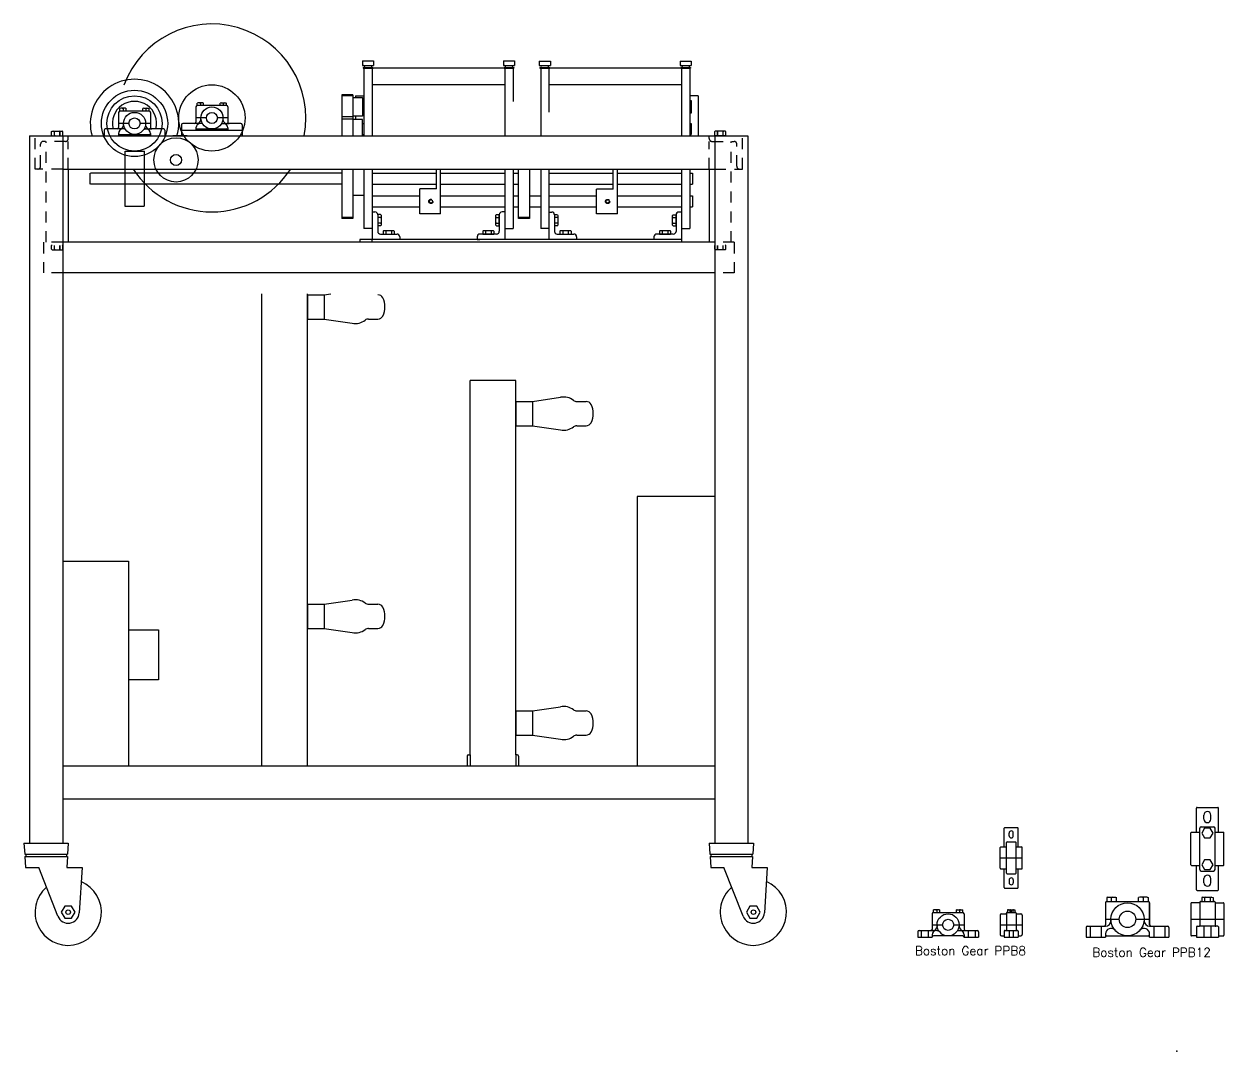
# Model space of a CAD drawing. Extents: x -0.4 to 34.1, y -0.4 to 33.1.
# Drawn here: x 20.52 to 34.09, y 21.48 to 33.1 of the extents above; entities that cross this region are included whole.
import ezdxf

# ---------------------------------------------------------------- set-up
doc = ezdxf.new("R2010")
doc.units = 0
doc.header["$MEASUREMENT"] = 0
doc.linetypes.add('HIDDEN2', pattern=[0.1875, 0.125, -0.0625])
for name, color, linetype in [('DIM', 1, 'CONTINUOUS'), ('HATCH', 2, 'CONTINUOUS'), ('HIDDEN2', 6, 'HIDDEN2'), ('OBJECT', 3, 'CONTINUOUS')]:
    doc.layers.add(name, color=color, linetype=linetype)
doc.styles.add('SIMPLEX', font='romans')

msp = doc.modelspace()

# ---------------------------------------------------------------- linework, layer by layer
at = {"layer": 'DIM'}
for centre, radius in [((21.768362, 31.972282), 0.375), ((22.643362, 32.034782), 0.375), ((22.237584, 31.559419), 0.25), ((22.237584, 31.559419), 0.0625)]:
    msp.add_circle(centre, radius, dxfattribs=at)
msp.add_point((33.555739, 21.480112), dxfattribs=at)
at = {"layer": 'HATCH'}
for p, q in [((24.237617, 32.284777), (24.112617, 32.284777)), ((21.658987, 31.659782), (21.658987, 31.034782)), ((21.661596, 31.659782), (21.880346, 31.659782)), ((21.877737, 31.659782), (21.877737, 31.034782)), ((21.658987, 31.034782), (21.877737, 31.034782)), ((24.237617, 30.909777), (24.112617, 30.909777)), ((26.237328, 30.908956), (26.112328, 30.908956))]:
    msp.add_line(p, q, dxfattribs=at)
msp.add_circle((21.768362, 31.972282), 0.3125, dxfattribs=at)
msp.add_arc((21.768362, 31.972282), 0.25, 345.5224878, 194.4775122, dxfattribs=at)
at = {"layer": 'HIDDEN2'}
for p, q in [((26.003027, 32.597277), (26.003027, 32.597277)), ((26.409203, 32.596456), (26.414117, 32.596456)), ((26.409203, 32.596456), (26.409203, 32.596456)), ((28.002737, 32.596456), (27.997823, 32.596456)), ((28.002737, 32.596456), (28.002737, 32.596456)), ((25.956367, 32.534777), (25.956152, 32.534777)), ((25.956367, 32.472277), (25.956152, 32.472277)), ((27.956078, 32.533956), (27.955862, 32.533956)), ((27.956078, 32.471456), (27.955862, 32.471456)), ((20.643362, 31.456657), (20.643362, 31.831657)), ((20.987112, 31.769157), (20.737112, 31.769157)), ((20.768362, 30.627706), (20.768362, 31.769157)), ((21.018362, 31.800407), (21.018362, 31.831657)), ((21.018362, 31.456657), (21.018362, 31.769157)), ((28.268362, 31.800407), (28.268362, 31.831657)), ((28.268362, 31.456657), (28.268362, 31.769157)), ((28.299612, 31.769157), (28.549612, 31.769157)), ((28.518362, 30.627706), (28.518362, 31.769157)), ((28.643362, 31.456657), (28.643362, 31.831657)), ((20.705862, 31.487907), (20.705862, 31.737907)), ((28.580862, 31.487907), (28.580862, 31.737907)), ((20.955862, 31.456657), (20.643362, 31.456657)), ((28.330862, 31.456657), (28.643362, 31.456657)), ((20.955862, 30.627706), (20.737112, 30.627706)), ((20.737112, 30.627706), (20.737112, 30.283956)), ((20.830214, 30.591607), (20.837537, 30.598098)), ((20.830214, 30.549902), (20.830214, 30.591607)), ((20.830214, 30.549902), (20.837537, 30.54341)), ((20.837537, 30.54341), (20.949187, 30.54341)), ((20.861788, 30.549902), (20.854466, 30.54341)), ((20.861788, 30.549902), (20.861788, 30.591607)), ((20.861788, 30.549902), (20.861788, 30.591607)), ((20.861788, 30.549902), (20.869111, 30.54341)), ((20.924936, 30.549902), (20.917614, 30.54341)), ((20.924936, 30.549902), (20.924936, 30.591607)), ((20.924936, 30.591607), (20.924936, 30.549902)), ((20.924936, 30.549902), (20.924936, 30.591607)), ((20.924936, 30.549902), (20.932258, 30.54341)), ((20.95651, 30.591607), (20.949187, 30.598098)), ((20.95651, 30.549902), (20.949187, 30.54341)), ((20.95651, 30.549902), (20.95651, 30.591607)), ((28.330214, 30.591607), (28.337537, 30.598098)), ((28.330214, 30.549902), (28.330214, 30.591607)), ((28.330214, 30.549902), (28.337537, 30.54341)), ((28.549612, 30.627706), (28.330862, 30.627706)), ((28.449187, 30.54341), (28.337537, 30.54341)), ((28.361788, 30.549902), (28.354466, 30.54341)), ((28.361788, 30.549902), (28.361788, 30.591607)), ((28.361788, 30.591607), (28.361788, 30.549902)), ((28.361788, 30.549902), (28.361788, 30.591607)), ((28.361788, 30.549902), (28.369111, 30.54341)), ((28.424936, 30.549902), (28.417614, 30.54341)), ((28.424936, 30.549902), (28.424936, 30.591607)), ((28.424936, 30.549902), (28.424936, 30.591607)), ((28.424936, 30.549902), (28.432258, 30.54341)), ((28.45651, 30.591607), (28.449187, 30.598098)), ((28.45651, 30.549902), (28.449187, 30.54341)), ((28.45651, 30.549902), (28.45651, 30.591607)), ((28.549612, 30.627706), (28.549612, 30.283956)), ((20.955862, 30.283956), (20.737112, 30.283956)), ((28.549612, 30.283956), (28.330862, 30.283956)), ((30.666152, 22.844678), (30.666152, 22.766553)), ((30.744277, 22.844678), (30.744277, 22.766553)), ((31.197402, 22.844678), (31.197402, 22.766553)), ((31.275527, 22.844678), (31.275527, 22.766553)), ((31.66094, 22.844678), (31.66094, 22.766553)), ((31.707815, 22.844678), (31.707815, 22.766553)), ((32.577967, 22.891553), (32.577967, 22.766553)), ((32.702967, 22.891553), (32.702967, 22.766553)), ((33.296717, 22.891553), (33.296717, 22.766553)), ((33.421717, 22.891553), (33.421717, 22.766553)), ((33.864256, 22.891553), (33.864256, 22.766553)), ((33.942381, 22.891553), (33.942381, 22.766553))]:
    msp.add_line(p, q, dxfattribs=at)
for centre in [(25.120152, 31.090739), (27.119862, 31.089917)]:
    msp.add_circle(centre, 0.02375, dxfattribs=at)
for centre, start, end in [((20.737112, 31.737907), 90, 180), ((20.987112, 31.800407), 270, 0), ((28.299612, 31.800407), 180, 270), ((28.549612, 31.737907), 0, 90), ((20.674612, 31.487907), 270, 0), ((28.612112, 31.487907), 180, 270)]:
    msp.add_arc(centre, 0.03125, start, end, dxfattribs=at)
at = {"layer": 'OBJECT'}
for p, q in [((24.346992, 32.679308), (24.471992, 32.679308)), ((24.346992, 32.679308), (24.346992, 32.628042)), ((24.346992, 32.628042), (24.471992, 32.628042)), ((24.354805, 32.607042), (24.354805, 32.597277)), ((24.354805, 32.607042), (24.46418, 32.607042)), ((24.354805, 32.597277), (24.46418, 32.597277)), ((24.357556, 32.597277), (24.466931, 32.597277)), ((24.456367, 32.597277), (24.362617, 32.597277)), ((24.362617, 32.597277), (24.362617, 31.831657)), ((24.385014, 32.597277), (24.443799, 32.597277)), ((24.456367, 32.597277), (24.456367, 32.472277)), ((24.456367, 32.597277), (24.456367, 31.831657)), ((25.956367, 32.597277), (24.456367, 32.597277)), ((24.46418, 32.607042), (24.46418, 32.597277)), ((24.471992, 32.679308), (24.471992, 32.628042)), ((25.940527, 32.679308), (26.065527, 32.679308)), ((25.940527, 32.679308), (25.940527, 32.628042)), ((25.940527, 32.628042), (26.065527, 32.628042)), ((25.948339, 32.607042), (25.948339, 32.597277)), ((25.948339, 32.607042), (26.057714, 32.607042)), ((25.948339, 32.597277), (26.057714, 32.597277)), ((25.956152, 32.597277), (26.049902, 32.597277)), ((25.956152, 32.597277), (25.956152, 31.831657)), ((25.956367, 32.628042), (25.956367, 32.628007)), ((25.968721, 32.597277), (26.027505, 32.597277)), ((26.049902, 32.597277), (26.049902, 32.222277)), ((26.057714, 32.607042), (26.057714, 32.597277)), ((26.065527, 32.679308), (26.065527, 32.628042)), ((26.346703, 32.678487), (26.471703, 32.678487)), ((26.346703, 32.678487), (26.346703, 32.627221)), ((26.346703, 32.627221), (26.471703, 32.627221)), ((26.354515, 32.606221), (26.46389, 32.606221)), ((26.354515, 32.606221), (26.354515, 32.596456)), ((26.354515, 32.596456), (26.46389, 32.596456)), ((26.456078, 32.596456), (26.362328, 32.596456)), ((26.362328, 32.596456), (26.362328, 31.831657)), ((26.384725, 32.596456), (26.443509, 32.596456)), ((26.456078, 32.596456), (26.456078, 32.471456)), ((26.456078, 32.596456), (26.456078, 32.099088)), ((27.956078, 32.596456), (26.456078, 32.596456)), ((26.46389, 32.606221), (26.46389, 32.596456)), ((26.471703, 32.678487), (26.471703, 32.627221)), ((27.940237, 32.678487), (27.940237, 32.627221)), ((27.940237, 32.678487), (28.065237, 32.678487)), ((27.940237, 32.627221), (28.065237, 32.627221)), ((27.94805, 32.606221), (27.94805, 32.596456)), ((27.94805, 32.606221), (28.057425, 32.606221)), ((27.94805, 32.596456), (28.057425, 32.596456)), ((27.955862, 32.596456), (28.049612, 32.596456)), ((27.956078, 32.627221), (27.956078, 32.627186)), ((27.956078, 32.606257), (27.956078, 32.606221)), ((27.956078, 32.596456), (27.956078, 32.471456)), ((27.968431, 32.596456), (28.027215, 32.596456)), ((28.049612, 32.596456), (28.049612, 32.240206)), ((28.057425, 32.606221), (28.057425, 32.596456)), ((28.065237, 32.678487), (28.065237, 32.627221)), ((24.456367, 32.472277), (24.456367, 32.473315)), ((26.456078, 32.471456), (26.456078, 32.472494)), ((27.956078, 32.471456), (27.956037, 31.831657)), ((24.362617, 32.316027), (24.362617, 31.831657)), ((24.362617, 32.316027), (24.362617, 31.831657)), ((25.956367, 32.409777), (24.456367, 32.409777)), ((27.956078, 32.408956), (26.456078, 32.408956)), ((28.049612, 32.315206), (28.049612, 32.240206)), ((28.049612, 32.315206), (28.049612, 32.240206)), ((22.487777, 32.205876), (22.478675, 32.203174)), ((22.478675, 32.175407), (22.478675, 32.203174)), ((22.80805, 32.175407), (22.478675, 32.175407)), ((22.539885, 32.205876), (22.487777, 32.205876)), ((22.504728, 32.205876), (22.513831, 32.203174)), ((22.522933, 32.205876), (22.513831, 32.203174)), ((22.513831, 32.203174), (22.513831, 32.175407)), ((22.539885, 32.205876), (22.548987, 32.203174)), ((22.548987, 32.175407), (22.548987, 32.203174)), ((22.74684, 32.205876), (22.737737, 32.203174)), ((22.737737, 32.175407), (22.737737, 32.203174)), ((22.74684, 32.205876), (22.798947, 32.205876)), ((22.763791, 32.205876), (22.772893, 32.203174)), ((22.781996, 32.205876), (22.772893, 32.203174)), ((22.772893, 32.203174), (22.772893, 32.175407)), ((22.798947, 32.205876), (22.80805, 32.203174)), ((22.80805, 32.175407), (22.80805, 32.203174)), ((24.237617, 32.297277), (24.112617, 32.297277)), ((24.112617, 32.297277), (24.112617, 32.019152)), ((24.237617, 32.297277), (24.237617, 32.019152)), ((24.237617, 32.265277), (24.346992, 32.265277)), ((24.268867, 32.284777), (24.362617, 32.284777)), ((24.268867, 32.284777), (24.268867, 32.265277)), ((24.346992, 32.265277), (24.346992, 32.054277)), ((24.346992, 32.222277), (24.362617, 32.222277)), ((24.362617, 32.191027), (24.362617, 32.066027)), ((28.143362, 32.283956), (28.049612, 32.283956)), ((28.049612, 32.283956), (28.049612, 32.240206)), ((28.049612, 32.240206), (28.049612, 32.096456)), ((28.049612, 32.230831), (28.065237, 32.230831)), ((28.065237, 32.230831), (28.065237, 32.096456)), ((28.065237, 32.230831), (28.065237, 32.087081)), ((28.143362, 32.283956), (28.143362, 31.831657)), ((28.143362, 32.190206), (28.143362, 32.065206)), ((21.588675, 32.097907), (21.588675, 31.924782)), ((21.612777, 32.143376), (21.603675, 32.140674)), ((21.603675, 32.112907), (21.603675, 32.140674)), ((21.93305, 32.112907), (21.603675, 32.112907)), ((21.664885, 32.143376), (21.612777, 32.143376)), ((21.629728, 32.143376), (21.638831, 32.140674)), ((21.647933, 32.143376), (21.638831, 32.140674)), ((21.638831, 32.140674), (21.638831, 32.112907)), ((21.664885, 32.143376), (21.673987, 32.140674)), ((21.673987, 32.112907), (21.673987, 32.140674)), ((21.87184, 32.143376), (21.862737, 32.140674)), ((21.862737, 32.112907), (21.862737, 32.140674)), ((21.87184, 32.143376), (21.923947, 32.143376)), ((21.888791, 32.143376), (21.897893, 32.140674)), ((21.906996, 32.143376), (21.897893, 32.140674)), ((21.897893, 32.140674), (21.897893, 32.112907)), ((21.923947, 32.143376), (21.93305, 32.140674)), ((21.93305, 32.112907), (21.93305, 32.140674)), ((21.94805, 32.097907), (21.94805, 31.924782)), ((22.463675, 32.160407), (22.463675, 31.987282)), ((22.580862, 32.034782), (22.463675, 32.034782)), ((22.82305, 32.034782), (22.705862, 32.034782)), ((22.768362, 32.034782), (22.768362, 32.016532)), ((22.82305, 32.160407), (22.82305, 31.987282)), ((24.112617, 32.050402), (24.112617, 31.831657)), ((24.237617, 32.047277), (24.112617, 32.047277)), ((24.346992, 32.054277), (24.237617, 32.054277)), ((24.237617, 32.050402), (24.237617, 31.831657)), ((24.268867, 32.054277), (24.268867, 32.015277)), ((24.346992, 32.097277), (24.362617, 32.097277)), ((24.362617, 32.128527), (24.362617, 32.034777)), ((24.362617, 32.034777), (24.362617, 31.972277)), ((28.049612, 32.096456), (28.049612, 32.033956)), ((28.049612, 32.096456), (28.049612, 32.065206)), ((28.049612, 32.096456), (28.049612, 31.831657)), ((28.065237, 32.087081), (28.049612, 32.087081)), ((28.049612, 32.033956), (28.049828, 32.033956)), ((21.573675, 31.909782), (21.439612, 31.909782)), ((21.599112, 31.909782), (21.439612, 31.909782)), ((21.660109, 31.909782), (21.5418, 31.909782)), ((21.705862, 31.972282), (21.588675, 31.972282)), ((21.94805, 31.972282), (21.830862, 31.972282)), ((21.876615, 31.909782), (21.96305, 31.909782)), ((21.893362, 31.972282), (21.893362, 31.954032)), ((22.097112, 31.909782), (21.937612, 31.909782)), ((22.299612, 31.957282), (22.299612, 31.831657)), ((22.474112, 31.972282), (22.314612, 31.972282)), ((22.448675, 31.972282), (22.314612, 31.972282)), ((22.535109, 31.972282), (22.4168, 31.972282)), ((22.463675, 31.922282), (22.463675, 31.894157)), ((22.478675, 31.909782), (22.80805, 31.909782)), ((22.751615, 31.972282), (22.83805, 31.972282)), ((22.972112, 31.972282), (22.812612, 31.972282)), ((22.82305, 31.922282), (22.82305, 31.894157)), ((22.987112, 31.957282), (22.987112, 31.831657)), ((24.237617, 32.022277), (24.112617, 32.022277)), ((24.346992, 32.015277), (24.237617, 32.015277)), ((24.346992, 31.831657), (24.346992, 32.015277)), ((24.346992, 31.972277), (24.362617, 31.972277)), ((28.049612, 31.971456), (28.049612, 31.846456)), ((28.049612, 31.971456), (28.065237, 31.971456)), ((28.065237, 31.971456), (28.065237, 31.846456)), ((20.580862, 31.831657), (20.580862, 23.831657)), ((20.580862, 31.831657), (28.705862, 31.831657)), ((20.830214, 31.879853), (20.837537, 31.886344)), ((20.830214, 31.838148), (20.830214, 31.879853)), ((20.830214, 31.838148), (20.837537, 31.831657)), ((20.837537, 31.886344), (20.949187, 31.886344)), ((20.837537, 31.831657), (20.949187, 31.831657)), ((20.861788, 31.879853), (20.854466, 31.886344)), ((20.861788, 31.838148), (20.854466, 31.831657)), ((20.861788, 31.886344), (20.924936, 31.886344)), ((20.861788, 31.879853), (20.869111, 31.886344)), ((20.861788, 31.838148), (20.861788, 31.879853)), ((20.861788, 31.838148), (20.861788, 31.879853)), ((20.861788, 31.838148), (20.869111, 31.831657)), ((20.924936, 31.879853), (20.917614, 31.886344)), ((20.924936, 31.838148), (20.917614, 31.831657)), ((20.924936, 31.879853), (20.932258, 31.886344)), ((20.924936, 31.838148), (20.924936, 31.879853)), ((20.924936, 31.879853), (20.924936, 31.838148)), ((20.924936, 31.838148), (20.924936, 31.879853)), ((20.924936, 31.838148), (20.932258, 31.831657)), ((20.95651, 31.879853), (20.949187, 31.886344)), ((20.95651, 31.838148), (20.949187, 31.831657)), ((20.955862, 31.831657), (20.955862, 23.831657)), ((20.95651, 31.838148), (20.95651, 31.879853)), ((21.424612, 31.894782), (21.424612, 31.831657)), ((21.588675, 31.859782), (21.588675, 31.831657)), ((21.603675, 31.847282), (21.93305, 31.847282)), ((21.94805, 31.859782), (21.94805, 31.831657)), ((22.112112, 31.894782), (22.112112, 31.831657)), ((22.174612, 31.831657), (22.393362, 31.831657)), ((22.365245, 31.831657), (22.201182, 31.831657)), ((22.987112, 31.894157), (22.299612, 31.894157)), ((24.112617, 31.847277), (24.11289, 31.847277)), ((24.346992, 31.847277), (24.362617, 31.847277)), ((28.049612, 31.846456), (28.065237, 31.846456)), ((28.330214, 31.879853), (28.337537, 31.886344)), ((28.330214, 31.838148), (28.330214, 31.879853)), ((28.330214, 31.838148), (28.337537, 31.831657)), ((28.330862, 31.831657), (28.330862, 23.831657)), ((28.449187, 31.886344), (28.337537, 31.886344)), ((28.449187, 31.831657), (28.337537, 31.831657)), ((28.361788, 31.879853), (28.354466, 31.886344)), ((28.361788, 31.838148), (28.354466, 31.831657)), ((28.361788, 31.879853), (28.369111, 31.886344)), ((28.424936, 31.886344), (28.361788, 31.886344)), ((28.361788, 31.838148), (28.361788, 31.879853)), ((28.361788, 31.879853), (28.361788, 31.838148)), ((28.361788, 31.838148), (28.361788, 31.879853)), ((28.361788, 31.838148), (28.369111, 31.831657)), ((28.424936, 31.879853), (28.417614, 31.886344)), ((28.424936, 31.838148), (28.417614, 31.831657)), ((28.424936, 31.879853), (28.432258, 31.886344)), ((28.424936, 31.838148), (28.424936, 31.879853)), ((28.424936, 31.838148), (28.424936, 31.879853)), ((28.424936, 31.838148), (28.432258, 31.831657)), ((28.45651, 31.879853), (28.449187, 31.886344)), ((28.45651, 31.838148), (28.449187, 31.831657)), ((28.45651, 31.838148), (28.45651, 31.879853)), ((28.705862, 31.831657), (28.705862, 23.831657)), ((20.955862, 31.456657), (28.330862, 31.456657)), ((21.018362, 31.456657), (21.018362, 30.627706)), ((21.268362, 31.284782), (21.268362, 31.409782)), ((24.112617, 31.409782), (21.270971, 31.409782)), ((24.112617, 31.456657), (24.112617, 30.897277)), ((24.237617, 31.456657), (24.237617, 30.897277)), ((24.362617, 31.456657), (24.362617, 30.784777)), ((24.362617, 31.456657), (24.362617, 31.159777)), ((24.456367, 31.456657), (24.456367, 30.784777)), ((24.456367, 31.409782), (25.182652, 31.409782)), ((25.182652, 31.231347), (25.182652, 31.456657)), ((25.229652, 30.950097), (25.229652, 31.456657)), ((25.229652, 31.409782), (25.956152, 31.409782)), ((25.956152, 31.456657), (25.956152, 30.784777)), ((26.049902, 31.456657), (26.049902, 30.784777)), ((26.049902, 31.409782), (26.112328, 31.409782)), ((26.112328, 30.896456), (26.112328, 31.456657)), ((26.237328, 31.456657), (26.237328, 30.896456)), ((26.362328, 31.456657), (26.362328, 30.783956)), ((26.362328, 31.456657), (26.362328, 31.158956)), ((26.456078, 31.456657), (26.456078, 30.783956)), ((26.456078, 31.409782), (27.182879, 31.409782)), ((27.182362, 31.230526), (27.182362, 31.456657)), ((27.229362, 30.949276), (27.229362, 31.456657)), ((27.229362, 31.409782), (27.955862, 31.409782)), ((27.956013, 31.456657), (27.95597, 30.783956)), ((28.049612, 31.456657), (28.049612, 30.783956)), ((28.049612, 31.409782), (28.080862, 31.409782)), ((28.080862, 31.409782), (28.080862, 31.284782)), ((28.268362, 31.456657), (28.268362, 30.627706)), ((24.112617, 31.284782), (21.270971, 31.284782)), ((24.456367, 31.284782), (25.182652, 31.284782)), ((25.182652, 31.231347), (24.995152, 31.231347)), ((24.995152, 30.950097), (24.995152, 31.231347)), ((25.229652, 31.284782), (25.956152, 31.284782)), ((26.049902, 31.284782), (26.112328, 31.284782)), ((26.456078, 31.284782), (27.182362, 31.284782)), ((27.182362, 31.230526), (26.994862, 31.230526)), ((26.994862, 30.949276), (26.994862, 31.230526)), ((27.229362, 31.284782), (27.955862, 31.284782)), ((28.049612, 31.284782), (28.080862, 31.284782)), ((24.237617, 31.159777), (24.362617, 31.159777)), ((24.362617, 31.168857), (24.362617, 31.012607)), ((24.362617, 31.168857), (24.362617, 31.012607)), ((24.362617, 31.153232), (24.362617, 31.028232)), ((24.45626, 31.153232), (24.995152, 31.153232)), ((25.229652, 31.153232), (25.956152, 31.153232)), ((26.049902, 31.153232), (26.112328, 31.153232)), ((26.237328, 31.153232), (26.362328, 31.153232)), ((26.362328, 31.168035), (26.362328, 31.011785)), ((26.362328, 31.168035), (26.362328, 31.011785)), ((26.362328, 31.15241), (26.362328, 31.02741)), ((26.456078, 31.153232), (26.994862, 31.153232)), ((27.229362, 31.153232), (27.955862, 31.153232)), ((28.049612, 31.153232), (28.080862, 31.153232)), ((28.080862, 31.153232), (28.080862, 31.028232)), ((24.45626, 31.028232), (24.995152, 31.028232)), ((24.45626, 30.971456), (24.48751, 30.971456)), ((24.45626, 30.971456), (24.45626, 30.658956)), ((25.229652, 30.950097), (24.995152, 30.950097)), ((25.229652, 31.028232), (25.956152, 31.028232)), ((25.95626, 30.971456), (25.92501, 30.971456)), ((25.95626, 30.971456), (25.95626, 30.658956)), ((26.049902, 31.028232), (26.112328, 31.028232)), ((26.237328, 31.028232), (26.362328, 31.028232)), ((26.45597, 30.970635), (26.48722, 30.970635)), ((26.45597, 30.970635), (26.45597, 30.658135)), ((26.456078, 31.028232), (26.994862, 31.028232)), ((27.229362, 30.949276), (26.994862, 30.949276)), ((27.229362, 31.028232), (27.955862, 31.028232)), ((27.95597, 30.970635), (27.92472, 30.970635)), ((27.95597, 30.970635), (27.95597, 30.658135)), ((28.049612, 31.028232), (28.080862, 31.028232)), ((24.237617, 30.897277), (24.112617, 30.897277)), ((24.51876, 30.940853), (24.51876, 30.814558)), ((24.525251, 30.940853), (24.51876, 30.940853)), ((24.51876, 30.940206), (24.51876, 30.752706)), ((24.551331, 30.90928), (24.51876, 30.90928)), ((24.551331, 30.846132), (24.51876, 30.846132)), ((24.525251, 30.814558), (24.51876, 30.814558)), ((24.551331, 30.940853), (24.525251, 30.940853)), ((24.551331, 30.814558), (24.525251, 30.814558)), ((24.551331, 30.940853), (24.557822, 30.933531)), ((24.551331, 30.90928), (24.557822, 30.916602)), ((24.551331, 30.90928), (24.557822, 30.901957)), ((24.551331, 30.846132), (24.557822, 30.853454)), ((24.551331, 30.846132), (24.557822, 30.83881)), ((24.551331, 30.814558), (24.557822, 30.82188)), ((24.557822, 30.933531), (24.557822, 30.82188)), ((25.861189, 30.940853), (25.854697, 30.933531)), ((25.854697, 30.82188), (25.854697, 30.933531)), ((25.861189, 30.90928), (25.854697, 30.916602)), ((25.861189, 30.90928), (25.854697, 30.901957)), ((25.861189, 30.846132), (25.854697, 30.853454)), ((25.861189, 30.846132), (25.854697, 30.83881)), ((25.861189, 30.814558), (25.854697, 30.82188)), ((25.861189, 30.940853), (25.887268, 30.940853)), ((25.861189, 30.90928), (25.89376, 30.90928)), ((25.861189, 30.846132), (25.89376, 30.846132)), ((25.861189, 30.814558), (25.887268, 30.814558)), ((25.887268, 30.940853), (25.89376, 30.940853)), ((25.887268, 30.814558), (25.89376, 30.814558)), ((25.89376, 30.814558), (25.89376, 30.940853)), ((25.89376, 30.940206), (25.89376, 30.752706)), ((26.237328, 30.896456), (26.112328, 30.896456)), ((26.524961, 30.940032), (26.51847, 30.940032)), ((26.51847, 30.940032), (26.51847, 30.813737)), ((26.51847, 30.939385), (26.51847, 30.751885)), ((26.551041, 30.908458), (26.51847, 30.908458)), ((26.551041, 30.845311), (26.51847, 30.845311)), ((26.524961, 30.813737), (26.51847, 30.813737)), ((26.551041, 30.940032), (26.524961, 30.940032)), ((26.551041, 30.813737), (26.524961, 30.813737)), ((26.551041, 30.940032), (26.557532, 30.93271)), ((26.551041, 30.908458), (26.557532, 30.915781)), ((26.551041, 30.908458), (26.557532, 30.901136)), ((26.551041, 30.845311), (26.557532, 30.852633)), ((26.551041, 30.845311), (26.557532, 30.837988)), ((26.551041, 30.813737), (26.557532, 30.821059)), ((26.557532, 30.93271), (26.557532, 30.821059)), ((27.860899, 30.940032), (27.854407, 30.93271)), ((27.854407, 30.821059), (27.854407, 30.93271)), ((27.860899, 30.908458), (27.854407, 30.915781)), ((27.860899, 30.908458), (27.854407, 30.901136)), ((27.860899, 30.845311), (27.854407, 30.852633)), ((27.860899, 30.845311), (27.854407, 30.837988)), ((27.860899, 30.813737), (27.854407, 30.821059)), ((27.860899, 30.940032), (27.886978, 30.940032)), ((27.860899, 30.908458), (27.89347, 30.908458)), ((27.860899, 30.845311), (27.89347, 30.845311)), ((27.860899, 30.813737), (27.886978, 30.813737)), ((27.886978, 30.940032), (27.89347, 30.940032)), ((27.886978, 30.813737), (27.89347, 30.813737)), ((27.89347, 30.813737), (27.89347, 30.940032)), ((27.89347, 30.939385), (27.89347, 30.751885)), ((24.456367, 30.784777), (24.362617, 30.784777)), ((24.55001, 30.721456), (24.73751, 30.721456)), ((24.579862, 30.754027), (24.587184, 30.760518)), ((24.579862, 30.754027), (24.579862, 30.727947)), ((24.579862, 30.727947), (24.579862, 30.721456)), ((24.579862, 30.721456), (24.706157, 30.721456)), ((24.587184, 30.760518), (24.698835, 30.760518)), ((24.611436, 30.754027), (24.604114, 30.760518)), ((24.611436, 30.754027), (24.618758, 30.760518)), ((24.611436, 30.754027), (24.611436, 30.721456)), ((24.674584, 30.754027), (24.667261, 30.760518)), ((24.674584, 30.754027), (24.681906, 30.760518)), ((24.674584, 30.754027), (24.674584, 30.721456)), ((24.706157, 30.754027), (24.698835, 30.760518)), ((24.706157, 30.754027), (24.706157, 30.727947)), ((24.706157, 30.727947), (24.706157, 30.721456)), ((24.76876, 30.690206), (24.76876, 30.658956)), ((25.64376, 30.690206), (25.64376, 30.658956)), ((25.86251, 30.721456), (25.67501, 30.721456)), ((25.706362, 30.754027), (25.713684, 30.760518)), ((25.706362, 30.754027), (25.706362, 30.727947)), ((25.706362, 30.727947), (25.706362, 30.721456)), ((25.706362, 30.721456), (25.832657, 30.721456)), ((25.713684, 30.760518), (25.825335, 30.760518)), ((25.737936, 30.754027), (25.730614, 30.760518)), ((25.737936, 30.754027), (25.745258, 30.760518)), ((25.737936, 30.754027), (25.737936, 30.721456)), ((25.801084, 30.754027), (25.793761, 30.760518)), ((25.801084, 30.754027), (25.808406, 30.760518)), ((25.801084, 30.754027), (25.801084, 30.721456)), ((25.832657, 30.754027), (25.825335, 30.760518)), ((25.832657, 30.754027), (25.832657, 30.727947)), ((25.832657, 30.727947), (25.832657, 30.721456)), ((25.956152, 30.784777), (26.049902, 30.784777)), ((26.456078, 30.783956), (26.362328, 30.783956)), ((26.54972, 30.720635), (26.73722, 30.720635)), ((26.579572, 30.753206), (26.586894, 30.759697)), ((26.579572, 30.753206), (26.579572, 30.727126)), ((26.579572, 30.727126), (26.579572, 30.720635)), ((26.579572, 30.720635), (26.705868, 30.720635)), ((26.586894, 30.759697), (26.698545, 30.759697)), ((26.611146, 30.753206), (26.603824, 30.759697)), ((26.611146, 30.753206), (26.618468, 30.759697)), ((26.611146, 30.753206), (26.611146, 30.720635)), ((26.674294, 30.753206), (26.666971, 30.759697)), ((26.674294, 30.753206), (26.681616, 30.759697)), ((26.674294, 30.753206), (26.674294, 30.720635)), ((26.705868, 30.753206), (26.698545, 30.759697)), ((26.705868, 30.753206), (26.705868, 30.727126)), ((26.705868, 30.727126), (26.705868, 30.720635)), ((26.76847, 30.689385), (26.76847, 30.658135)), ((27.64347, 30.689385), (27.64347, 30.658135)), ((27.86222, 30.720635), (27.67472, 30.720635)), ((27.706072, 30.753206), (27.713394, 30.759697)), ((27.706072, 30.753206), (27.706072, 30.727126)), ((27.706072, 30.727126), (27.706072, 30.720635)), ((27.706072, 30.720635), (27.832368, 30.720635)), ((27.713394, 30.759697), (27.825045, 30.759697)), ((27.737646, 30.753206), (27.730324, 30.759697)), ((27.737646, 30.753206), (27.744968, 30.759697)), ((27.737646, 30.753206), (27.737646, 30.720635)), ((27.800794, 30.753206), (27.793471, 30.759697)), ((27.800794, 30.753206), (27.808116, 30.759697)), ((27.800794, 30.753206), (27.800794, 30.720635)), ((27.832368, 30.753206), (27.825045, 30.759697)), ((27.832368, 30.753206), (27.832368, 30.727126)), ((27.832368, 30.727126), (27.832368, 30.720635)), ((27.955862, 30.783956), (28.049612, 30.783956)), ((28.330862, 30.627706), (20.955862, 30.627706)), ((27.95597, 30.658956), (24.316437, 30.658956)), ((24.316437, 30.658956), (24.316437, 30.627706)), ((24.457473, 30.627706), (24.457473, 30.659375)), ((27.95597, 30.627706), (24.457473, 30.627706)), ((24.76876, 30.658956), (24.73751, 30.658956)), ((25.64376, 30.658956), (25.67501, 30.658956)), ((27.95597, 30.658135), (27.95597, 30.627706)), ((28.330862, 30.283956), (20.955862, 30.283956)), ((23.206686, 24.706657), (23.206686, 30.045032)), ((23.724686, 24.706657), (23.724686, 30.045032)), ((23.724686, 30.033839), (23.724686, 29.760042)), ((23.724686, 30.033839), (23.912186, 30.033839)), ((23.912186, 30.033839), (23.987241, 30.045032)), ((23.912186, 30.033839), (23.912186, 29.760042)), ((23.724686, 29.760042), (23.912186, 29.760042)), ((23.912186, 29.760042), (24.230829, 29.712525)), ((24.415495, 29.760042), (24.520438, 29.760042)), ((25.562862, 24.831657), (25.562862, 29.065087)), ((26.080862, 29.065087), (25.562862, 29.065087)), ((26.080862, 24.831657), (26.080862, 29.065087)), ((26.080862, 28.826985), (26.080862, 28.553188)), ((26.080862, 28.826985), (26.268362, 28.826985)), ((26.268362, 28.826985), (26.587004, 28.874503)), ((26.268362, 28.826985), (26.268362, 28.553188)), ((26.771671, 28.826985), (26.876613, 28.826985)), ((26.080862, 28.553188), (26.268362, 28.553188)), ((26.268362, 28.553188), (26.587004, 28.505671)), ((26.771671, 28.553188), (26.876613, 28.553188)), ((27.453478, 27.753301), (27.453478, 24.706657)), ((28.330862, 27.753301), (27.453478, 27.753301)), ((20.955862, 27.020141), (21.69879, 27.020141)), ((21.69879, 27.020141), (21.69879, 24.706657)), ((23.724686, 26.533839), (23.724686, 26.260042)), ((23.724686, 26.533839), (23.912186, 26.533839)), ((23.912186, 26.533839), (24.230829, 26.581357)), ((23.912186, 26.533839), (23.912186, 26.260042)), ((24.415495, 26.533839), (24.520438, 26.533839)), ((21.69879, 26.243673), (22.040624, 26.243673)), ((22.040624, 26.243673), (22.040624, 25.676851)), ((23.724686, 26.260042), (23.912186, 26.260042)), ((23.912186, 26.260042), (24.230829, 26.212525)), ((24.415495, 26.260042), (24.520438, 26.260042)), ((22.040624, 25.676851), (21.69879, 25.676851)), ((26.080862, 25.326985), (26.080862, 25.053188)), ((26.080862, 25.326985), (26.268362, 25.326985)), ((26.268362, 25.326985), (26.587004, 25.374503)), ((26.268362, 25.326985), (26.268362, 25.053188)), ((26.771671, 25.326985), (26.876613, 25.326985)), ((26.080862, 25.053188), (26.268362, 25.053188)), ((26.268362, 25.053188), (26.587004, 25.005671)), ((26.771671, 25.053188), (26.876613, 25.053188)), ((20.955862, 24.706657), (28.330862, 24.706657)), ((25.531612, 24.816032), (25.531612, 24.706657)), ((25.547237, 24.831657), (25.562862, 24.831657)), ((25.562862, 24.831657), (25.562862, 24.706657)), ((26.096487, 24.831657), (26.080862, 24.831657)), ((26.080862, 24.831657), (26.080862, 24.706657)), ((26.112112, 24.816032), (26.112112, 24.706657)), ((20.955862, 24.331657), (28.330862, 24.331657)), ((33.778318, 23.953642), (33.778318, 24.227392)), ((33.785818, 24.234892), (34.020818, 24.234892)), ((34.028318, 23.953642), (34.028318, 24.227392)), ((33.864256, 24.102079), (33.864256, 24.148954)), ((33.942381, 24.102079), (33.942381, 24.148954)), ((31.606252, 23.789654), (31.606252, 24.000904)), ((31.613752, 24.008404), (31.755002, 24.008404)), ((31.66094, 23.914654), (31.66094, 23.945904)), ((31.707815, 23.914654), (31.707815, 23.945904)), ((31.762502, 23.789654), (31.762502, 24.000904)), ((33.715818, 23.586142), (33.715818, 23.946142)), ((33.723318, 23.953642), (33.817381, 23.953642)), ((33.817381, 23.531767), (33.817381, 24.000517)), ((33.833006, 24.016142), (33.973631, 24.016142)), ((33.989256, 23.531767), (33.989256, 24.000517)), ((33.989256, 23.953642), (34.083318, 23.953642)), ((34.090818, 23.586142), (34.090818, 23.946142)), ((20.518362, 23.831657), (20.526034, 23.706657)), ((20.518362, 23.831657), (21.018362, 23.831657)), ((21.018362, 23.831657), (21.010691, 23.706657)), ((28.268362, 23.831657), (28.768362, 23.831657)), ((28.268362, 23.831657), (28.276034, 23.706657)), ((28.768362, 23.831657), (28.760691, 23.706657)), ((31.559377, 23.547154), (31.559377, 23.782154)), ((31.566877, 23.789654), (31.62969, 23.789654)), ((31.62969, 23.492466), (31.62969, 23.836841)), ((31.63719, 23.844341), (31.731565, 23.844341)), ((31.739065, 23.492466), (31.739065, 23.836841)), ((31.739065, 23.789654), (31.801877, 23.789654)), ((31.809377, 23.547154), (31.809377, 23.782154)), ((20.526034, 23.706657), (21.010691, 23.706657)), ((20.527568, 23.681657), (20.535239, 23.556657)), ((20.527568, 23.681657), (21.009156, 23.681657)), ((20.537909, 23.706657), (20.537909, 23.681657)), ((20.998816, 23.706657), (20.998816, 23.681657)), ((21.009156, 23.681657), (21.001485, 23.556657)), ((28.276034, 23.706657), (28.760691, 23.706657)), ((28.277568, 23.681657), (28.759156, 23.681657)), ((28.277568, 23.681657), (28.285239, 23.556657)), ((28.287909, 23.706657), (28.287909, 23.681657)), ((28.748816, 23.706657), (28.748816, 23.681657)), ((28.759156, 23.681657), (28.751485, 23.556657)), ((31.559377, 23.664654), (31.809377, 23.664654)), ((20.535239, 23.556657), (20.684988, 23.556657)), ((20.902032, 23.004666), (20.684988, 23.556657)), ((21.001485, 23.556657), (21.174667, 23.556657)), ((21.174667, 23.556657), (21.143127, 23.04275)), ((28.285239, 23.556657), (28.434988, 23.556657)), ((28.652032, 23.004666), (28.434988, 23.556657)), ((28.751485, 23.556657), (28.924667, 23.556657)), ((28.924667, 23.556657), (28.893127, 23.04275)), ((31.566877, 23.539654), (31.62969, 23.539654)), ((31.606252, 23.328404), (31.606252, 23.539654)), ((31.63719, 23.484966), (31.731565, 23.484966)), ((31.739065, 23.539654), (31.801877, 23.539654)), ((31.762502, 23.328404), (31.762502, 23.539654)), ((33.723318, 23.578642), (33.817381, 23.578642)), ((33.778318, 23.304892), (33.778318, 23.578642)), ((33.833006, 23.516142), (33.973631, 23.516142)), ((33.989256, 23.578642), (34.083318, 23.578642)), ((34.028318, 23.304892), (34.028318, 23.578642)), ((31.66094, 23.414654), (31.66094, 23.383404)), ((31.707815, 23.414654), (31.707815, 23.383404)), ((33.864256, 23.383329), (33.864256, 23.430204)), ((33.942381, 23.383329), (33.942381, 23.430204)), ((31.613752, 23.320904), (31.755002, 23.320904)), ((32.777593, 23.219678), (32.765456, 23.216075)), ((32.765456, 23.216075), (32.765456, 23.172803)), ((32.777593, 23.219678), (32.862694, 23.219678)), ((32.808007, 23.219678), (32.820143, 23.216075)), ((32.83228, 23.219678), (32.820143, 23.216075)), ((32.820143, 23.172803), (32.820143, 23.216075)), ((32.862694, 23.219678), (32.874831, 23.216075)), ((32.874831, 23.172803), (32.874831, 23.216075)), ((33.136989, 23.219678), (33.124852, 23.216075)), ((33.124852, 23.172803), (33.124852, 23.216075)), ((33.222091, 23.219678), (33.136989, 23.219678)), ((33.167403, 23.219678), (33.17954, 23.216075)), ((33.191676, 23.219678), (33.17954, 23.216075)), ((33.17954, 23.172803), (33.17954, 23.216075)), ((33.222091, 23.219678), (33.234227, 23.216075)), ((33.234227, 23.216075), (33.234227, 23.172803)), ((33.785818, 23.297392), (34.020818, 23.297392)), ((33.85228, 23.219678), (33.840143, 23.216075)), ((33.840143, 23.216075), (33.840143, 23.172803)), ((33.85228, 23.219678), (33.954357, 23.219678)), ((33.859432, 23.219678), (33.871568, 23.216075)), ((33.883705, 23.219678), (33.871568, 23.216075)), ((33.871568, 23.216075), (33.871568, 23.172803)), ((33.922932, 23.219678), (33.935068, 23.216075)), ((33.947205, 23.219678), (33.935068, 23.216075)), ((33.935068, 23.216075), (33.935068, 23.172803)), ((33.954357, 23.219678), (33.966493, 23.216075)), ((33.966493, 23.216075), (33.966493, 23.172803)), ((30.815255, 23.078271), (30.806152, 23.075569)), ((30.806152, 23.047803), (30.806152, 23.075569)), ((30.867362, 23.078271), (30.815255, 23.078271)), ((30.832206, 23.078271), (30.841308, 23.075569)), ((30.850411, 23.078271), (30.841308, 23.075569)), ((30.841308, 23.075569), (30.841308, 23.047803)), ((30.867362, 23.078271), (30.876465, 23.075569)), ((30.876465, 23.047803), (30.876465, 23.075569)), ((31.074317, 23.078271), (31.065215, 23.075569)), ((31.065215, 23.047803), (31.065215, 23.075569)), ((31.074317, 23.078271), (31.126425, 23.078271)), ((31.091268, 23.078271), (31.100371, 23.075569)), ((31.109473, 23.078271), (31.100371, 23.075569)), ((31.100371, 23.075569), (31.100371, 23.047803)), ((31.126425, 23.078271), (31.135527, 23.075569)), ((31.135527, 23.047803), (31.135527, 23.075569)), ((31.652867, 23.078271), (31.643765, 23.075569)), ((31.643765, 23.075569), (31.643765, 23.047803)), ((31.652867, 23.078271), (31.715887, 23.078271)), ((31.65765, 23.078271), (31.666752, 23.075569)), ((31.675855, 23.078271), (31.666752, 23.075569)), ((31.666752, 23.075569), (31.666752, 23.047803)), ((31.684377, 23.075569), (31.684377, 23.047803)), ((31.6929, 23.078271), (31.702002, 23.075569)), ((31.711105, 23.078271), (31.702002, 23.075569)), ((31.702002, 23.075569), (31.702002, 23.047803)), ((31.715887, 23.078271), (31.72499, 23.075569)), ((31.72499, 23.075569), (31.72499, 23.047803)), ((32.749842, 23.157178), (32.749842, 22.906553)), ((32.765467, 23.172803), (33.234217, 23.172803)), ((33.249842, 22.906553), (33.249842, 23.157178)), ((33.249842, 23.157178), (33.249842, 22.906553)), ((33.715818, 23.149678), (33.715818, 22.789678)), ((33.809881, 23.157178), (33.723318, 23.157178)), ((33.817381, 23.165303), (33.817381, 23.164678)), ((33.817381, 23.164678), (33.817381, 22.899053)), ((33.824881, 23.172803), (33.981756, 23.172803)), ((33.989256, 23.165303), (33.989256, 23.164678)), ((33.989256, 23.164678), (33.989256, 22.899053)), ((33.996756, 23.157178), (34.083318, 23.157178)), ((34.090818, 23.149678), (34.090818, 22.789678)), ((30.791152, 23.032803), (30.791152, 22.859678)), ((30.806152, 23.047803), (31.135527, 23.047803)), ((31.150527, 23.032803), (31.150527, 22.859678)), ((31.559377, 23.017178), (31.559377, 22.797178)), ((31.574377, 23.032178), (31.62219, 23.032178)), ((31.62969, 23.040303), (31.62969, 23.039678)), ((31.62969, 23.039678), (31.62969, 22.852178)), ((31.63719, 23.047803), (31.731565, 23.047803)), ((31.739065, 23.040303), (31.739065, 23.039678)), ((31.739065, 23.039678), (31.739065, 22.852178)), ((31.746565, 23.032178), (31.794377, 23.032178)), ((31.809377, 23.017178), (31.809377, 22.797178)), ((32.749842, 22.969678), (32.906092, 22.969678)), ((32.812342, 22.969678), (32.812342, 22.954053)), ((33.093592, 22.969678), (33.249842, 22.969678)), ((33.187342, 22.969678), (33.187342, 22.954053)), ((33.715818, 22.969678), (34.090818, 22.969678)), ((30.62709, 22.829678), (30.62709, 22.766553)), ((30.64209, 22.844678), (30.80159, 22.844678)), ((30.80159, 22.844678), (30.776152, 22.844678)), ((30.791152, 22.907178), (30.90834, 22.907178)), ((30.841152, 22.844678), (30.862586, 22.844678)), ((30.84584, 22.907178), (30.84584, 22.888928)), ((31.03334, 22.907178), (31.150527, 22.907178)), ((31.079093, 22.844678), (31.197402, 22.844678)), ((31.09584, 22.907178), (31.09584, 22.888928)), ((31.14009, 22.844678), (31.29959, 22.844678)), ((31.165527, 22.844678), (31.29959, 22.844678)), ((31.31459, 22.829678), (31.31459, 22.766553)), ((31.559377, 22.907178), (31.809377, 22.907178)), ((31.606252, 22.837178), (31.606252, 22.766553)), ((31.613752, 22.844678), (31.62219, 22.844678)), ((31.62219, 22.844678), (31.755002, 22.844678)), ((31.762502, 22.837178), (31.762502, 22.766553)), ((32.531092, 22.875928), (32.531092, 22.766553)), ((32.546717, 22.891553), (32.734842, 22.891553)), ((32.734842, 22.891553), (32.749842, 22.891553)), ((32.749842, 22.804318), (32.749842, 22.767178)), ((33.249842, 22.891553), (33.452967, 22.891553)), ((33.249842, 22.766553), (33.249842, 22.804318)), ((33.468592, 22.875928), (33.468592, 22.766553)), ((33.778318, 22.884053), (33.778318, 22.766553)), ((33.785818, 22.891553), (33.809881, 22.891553)), ((34.020818, 22.891553), (33.809881, 22.891553)), ((34.028318, 22.884053), (34.028318, 22.766553)), ((30.62709, 22.766553), (30.791152, 22.766553)), ((30.791152, 22.794678), (30.791152, 22.766553)), ((31.135527, 22.782178), (30.806152, 22.782178)), ((31.150527, 22.794678), (31.150527, 22.766553)), ((31.150527, 22.766553), (31.31459, 22.766553)), ((31.574377, 22.782178), (31.606252, 22.782178)), ((31.606252, 22.766553), (31.762502, 22.766553)), ((31.762502, 22.782178), (31.794377, 22.782178)), ((32.531092, 22.766553), (32.749842, 22.766553)), ((32.749842, 22.767178), (32.749842, 22.766553)), ((32.764842, 22.782178), (33.234842, 22.782178)), ((33.249842, 22.767178), (33.249842, 22.766553)), ((33.249842, 22.766553), (33.468592, 22.766553)), ((33.778318, 22.782178), (33.723318, 22.782178)), ((33.778318, 22.766553), (34.028318, 22.766553)), ((34.028318, 22.782178), (34.083318, 22.782178))]:
    msp.add_line(p, q, dxfattribs=at)
for points in [[(33.871745, 24.000527), (33.840171, 23.94584), (33.871745, 23.891152), (33.934892, 23.891152), (33.966466, 23.94584), (33.934892, 24.000527)], [(33.871745, 23.641131), (33.840171, 23.586444), (33.871745, 23.531756), (33.934892, 23.531756), (33.966466, 23.586444), (33.934892, 23.641131)], [(20.940609, 23.050407), (20.979486, 22.983071), (21.057239, 22.983071), (21.096115, 23.050407), (21.057239, 23.117743), (20.979486, 23.117743)], [(28.690609, 23.050407), (28.729486, 22.983071), (28.807239, 22.983071), (28.846115, 23.050407), (28.807239, 23.117743), (28.729486, 23.117743)]]:
    msp.add_lwpolyline(points, close=True, dxfattribs=at)
for centre, radius in [((21.768362, 31.972282), 0.125), ((21.768362, 31.972282), 0.0625), ((22.643362, 32.034782), 0.125), ((22.643362, 32.034782), 0.0625), ((25.120152, 31.090739), 0.019), ((27.119862, 31.089917), 0.019), ((21.018362, 23.050407), 0.025584), ((28.768362, 23.050407), 0.025584), ((32.999842, 22.969678), 0.1875), ((30.97084, 22.907178), 0.125), ((30.97084, 22.907178), 0.0625), ((32.999842, 22.969678), 0.09375)]:
    msp.add_circle(centre, radius, dxfattribs=at)
for centre, radius, start, end in [((22.643362, 32.034782), 1.0625, 348.9785504, 159.5243657), ((24.361004, 32.617542), 0.010623, 261.2664283, 81.2664283), ((24.45798, 32.617542), 0.010623, 98.7335717, 278.7335717), ((25.954539, 32.617542), 0.010623, 261.2664283, 81.2664283), ((26.051515, 32.617542), 0.010623, 98.7335717, 278.7335717), ((26.360714, 32.616721), 0.010623, 261.2664283, 81.2664283), ((26.457691, 32.616721), 0.010623, 98.7335717, 278.7335717), ((27.954249, 32.616721), 0.010623, 261.2664283, 81.2664283), ((28.051225, 32.616721), 0.010623, 98.7335717, 278.7335717), ((21.768362, 31.972282), 0.5, 343.6651772, 196.3348228), ((22.478675, 32.160407), 0.015, 90, 180), ((22.80805, 32.160407), 0.015, 0, 90), ((21.603675, 32.097907), 0.015, 90, 180), ((21.93305, 32.097907), 0.015, 0, 90), ((22.474112, 32.016532), 0.04425, 270, 24.3575362), ((21.439612, 31.894782), 0.015, 90, 180), ((21.573675, 31.924782), 0.015, 270, 0), ((21.638675, 31.859782), 0.05, 90, 180), ((21.599112, 31.954032), 0.04425, 270, 24.3575362), ((21.937612, 31.954032), 0.04425, 180, 270), ((21.89805, 31.859782), 0.05, 0, 90), ((21.96305, 31.924782), 0.015, 180, 270), ((22.097112, 31.894782), 0.015, 360, 90), ((22.314612, 31.957282), 0.015, 90, 180), ((22.448675, 31.987282), 0.015, 270, 0), ((22.513675, 31.922282), 0.05, 90, 180), ((22.478675, 31.894782), 0.015, 90, 180), ((22.812612, 32.016532), 0.04425, 180, 270), ((22.77305, 31.922282), 0.05, 0, 90), ((22.80805, 31.894782), 0.015, 0, 90), ((22.83805, 31.987282), 0.015, 180, 270), ((22.972112, 31.957282), 0.015, 360, 90), ((21.603675, 31.832282), 0.015, 90, 180), ((21.93305, 31.832282), 0.015, 0, 90), ((22.643362, 32.034782), 1.0625, 212.9643873, 327.0356127), ((24.48751, 30.940206), 0.03125, 0, 90), ((25.92501, 30.940206), 0.03125, 90, 180), ((26.48722, 30.939385), 0.03125, 0, 90), ((27.92472, 30.939385), 0.03125, 90, 180), ((24.55001, 30.752706), 0.03125, 180, 270), ((24.73751, 30.690206), 0.03125, 360, 90), ((25.67501, 30.690206), 0.03125, 90, 180), ((25.86251, 30.752706), 0.03125, 270, 0), ((26.54972, 30.751885), 0.03125, 180, 270), ((26.73722, 30.689385), 0.03125, 360, 90), ((27.67472, 30.689385), 0.03125, 90, 180), ((27.86222, 30.751885), 0.03125, 270, 0), ((24.520438, 29.971339), 0.0625, 27.379357, 90), ((24.376782, 29.896941), 0.224278, 332.620643, 27.379357), ((24.264696, 29.896941), 0.1875, 259.5936265, 307.0990402), ((24.415495, 29.697542), 0.0625, 90, 127.0990402), ((24.520438, 29.822542), 0.0625, 270, 332.620643), ((26.620872, 28.690087), 0.1875, 52.9009598, 100.4063735), ((26.771671, 28.889485), 0.0625, 232.9009598, 270), ((26.876613, 28.764485), 0.0625, 27.379357, 90), ((26.732957, 28.690087), 0.224278, 332.620643, 27.379357), ((26.620872, 28.690087), 0.1875, 259.5936265, 307.0990402), ((26.771671, 28.490688), 0.0625, 90, 127.0990402), ((26.876613, 28.615688), 0.0625, 270, 332.620643), ((24.264696, 26.396941), 0.1875, 52.9009598, 100.4063735), ((24.415495, 26.596339), 0.0625, 232.9009598, 270), ((24.520438, 26.471339), 0.0625, 27.379357, 90), ((24.376782, 26.396941), 0.224278, 332.620643, 27.379357), ((24.264696, 26.396941), 0.1875, 259.5936265, 307.0990402), ((24.415495, 26.197542), 0.0625, 90, 127.0990402), ((24.520438, 26.322542), 0.0625, 270, 332.620643), ((26.620872, 25.190087), 0.1875, 52.9009598, 100.4063735), ((26.771671, 25.389485), 0.0625, 232.9009598, 270), ((26.876613, 25.264485), 0.0625, 27.379357, 90), ((26.732957, 25.190087), 0.224278, 332.620643, 27.379357), ((26.620872, 25.190087), 0.1875, 259.5936265, 307.0990402), ((26.771671, 24.990688), 0.0625, 90, 127.0990402), ((26.876613, 25.115688), 0.0625, 270, 332.620643), ((25.547237, 24.816032), 0.015625, 90, 180), ((26.096487, 24.816032), 0.015625, 0, 90), ((33.785818, 24.227392), 0.0075, 90, 180), ((33.903318, 24.148954), 0.039063, 0, 180), ((34.020818, 24.227392), 0.0075, 0, 90), ((33.903318, 24.102079), 0.039063, 180, 0), ((31.613752, 24.000904), 0.0075, 90, 180), ((31.684377, 23.945904), 0.023437, 0, 180), ((31.684377, 23.914654), 0.023437, 180, 0), ((31.755002, 24.000904), 0.0075, 0, 90), ((33.723318, 23.946142), 0.0075, 90, 180), ((33.833006, 24.000517), 0.015625, 90, 180), ((33.973631, 24.000517), 0.015625, 0, 90), ((34.083318, 23.946142), 0.0075, 0, 90), ((31.566877, 23.782154), 0.0075, 90, 180), ((31.63719, 23.836841), 0.0075, 90, 180), ((31.731565, 23.836841), 0.0075, 0, 90), ((31.801877, 23.782154), 0.0075, 0, 90), ((31.566877, 23.547154), 0.0075, 180, 270), ((31.63719, 23.492466), 0.0075, 180, 270), ((31.731565, 23.492466), 0.0075, 270, 0), ((31.801877, 23.547154), 0.0075, 270, 0), ((33.723318, 23.586142), 0.0075, 180, 270), ((33.833006, 23.531767), 0.015625, 180, 270), ((33.973631, 23.531767), 0.015625, 270, 0), ((34.083318, 23.586142), 0.0075, 270, 0), ((21.018362, 23.050407), 0.375, 130.9360877, 67.0168308), ((28.768362, 23.050407), 0.375, 130.9360877, 67.0168308), ((31.684377, 23.414654), 0.023437, 0, 180), ((31.684377, 23.383404), 0.023437, 180, 0), ((33.903318, 23.430204), 0.039063, 0, 180), ((33.903318, 23.383329), 0.039063, 180, 0), ((31.613752, 23.328404), 0.0075, 180, 270), ((31.755002, 23.328404), 0.0075, 270, 0), ((33.785818, 23.304892), 0.0075, 180, 270), ((34.020818, 23.304892), 0.0075, 270, 0), ((32.765467, 23.157178), 0.015625, 90, 180), ((33.234217, 23.157178), 0.015625, 0, 90), ((33.723318, 23.149678), 0.0075, 90, 180), ((33.809881, 23.164678), 0.0075, 270, 0), ((33.824881, 23.165303), 0.0075, 90, 180), ((33.981756, 23.165303), 0.0075, 0, 90), ((33.996756, 23.164678), 0.0075, 180, 270), ((34.083318, 23.149678), 0.0075, 0, 90), ((21.018362, 23.050407), 0.125, 201.4648671, 356.4880515), ((28.768362, 23.050407), 0.125, 201.4648671, 356.4880515), ((30.806152, 23.032803), 0.015, 90, 180), ((31.135527, 23.032803), 0.015, 360, 90), ((31.574377, 23.017178), 0.015, 90, 180), ((31.62219, 23.039678), 0.0075, 270, 0), ((31.63719, 23.040303), 0.0075, 90, 180), ((31.731565, 23.040303), 0.0075, 0, 90), ((31.746565, 23.039678), 0.0075, 180, 270), ((31.794377, 23.017178), 0.015, 0, 90), ((32.749842, 22.954053), 0.0625, 270, 0), ((33.249842, 22.954053), 0.0625, 180, 270), ((30.64209, 22.829678), 0.015, 90, 180), ((30.776152, 22.859678), 0.015, 270, 360), ((30.841152, 22.794678), 0.05, 90, 180), ((30.80159, 22.888928), 0.04425, 270, 0), ((31.14009, 22.888928), 0.04425, 180, 270), ((31.100527, 22.794678), 0.05, 0, 90), ((31.165527, 22.859678), 0.015, 180, 270), ((31.29959, 22.829678), 0.015, 0, 90), ((31.613752, 22.837178), 0.0075, 90, 180), ((31.62219, 22.852178), 0.0075, 270, 0), ((31.746565, 22.852178), 0.0075, 180, 270), ((31.755002, 22.837178), 0.0075, 0, 90), ((32.546717, 22.875928), 0.015625, 90, 180), ((32.734842, 22.906553), 0.015, 270, 0), ((32.812342, 22.804318), 0.0625, 41.4096221, 180), ((33.187342, 22.804318), 0.0625, 0, 138.5903779), ((33.264842, 22.906553), 0.015, 180, 270), ((33.452967, 22.875928), 0.015625, 0, 90), ((33.785818, 22.884053), 0.0075, 90, 180), ((33.809881, 22.899053), 0.0075, 270, 0), ((33.996756, 22.899053), 0.0075, 180, 270), ((34.020818, 22.884053), 0.0075, 0, 90), ((30.806152, 22.767178), 0.015, 90, 180), ((31.135527, 22.767178), 0.015, 0, 90), ((31.574377, 22.797178), 0.015, 180, 270), ((31.794377, 22.797178), 0.015, 270, 0), ((32.764842, 22.767178), 0.015, 90, 180), ((33.234842, 22.767178), 0.015, 0, 90), ((33.723318, 22.789678), 0.0075, 180, 270), ((34.083318, 22.789678), 0.0075, 270, 360)]:
    msp.add_arc(centre, radius, start, end, dxfattribs=at)

# ---------------------------------------------------------------- texts
at = {"layer": 'DIM', "style": 'SIMPLEX'}
for s, p in [('Boston Gear PPB8', (30.594788, 22.564751)), ('Boston Gear PPB12', (32.601096, 22.546022))]:
    msp.add_text(s, height=0.1, dxfattribs=at).set_placement(p)

doc.saveas('drawing.dxf')
